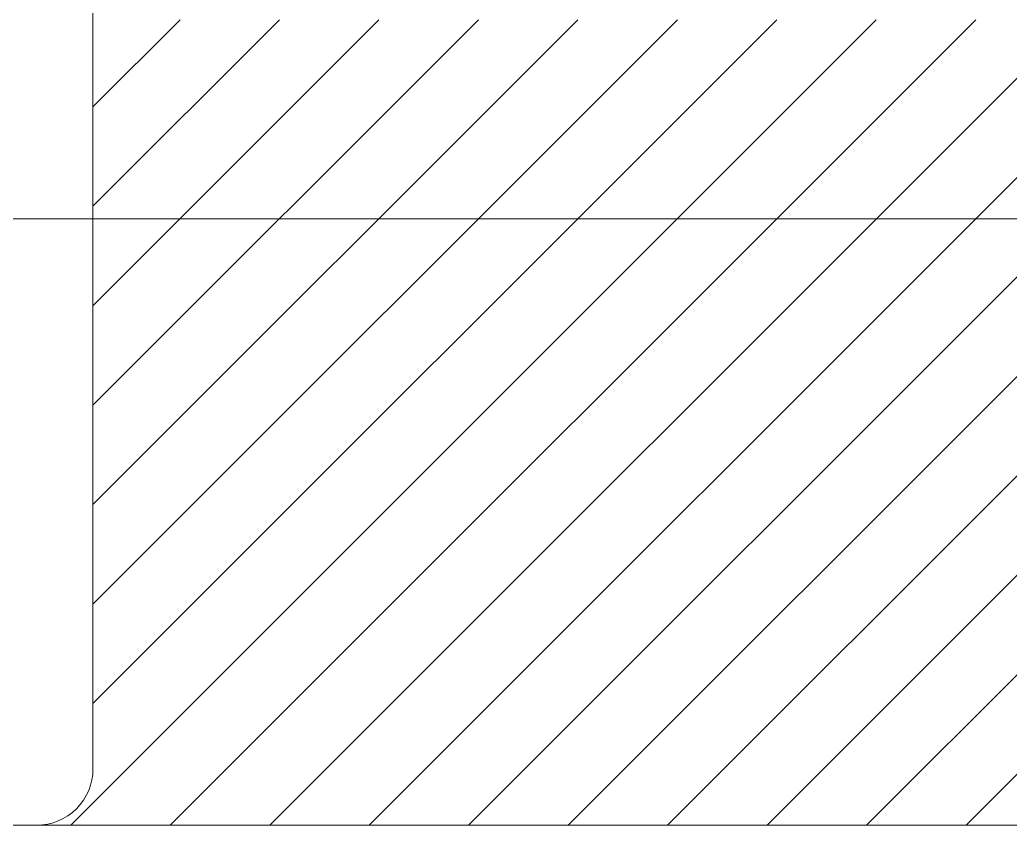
# Model space of a CAD drawing. Header units: inches. Extents: x 384 to 1427, y -468 to -47.
# Drawn here: x 469.49 to 478.29, y -359.93 to -352.61 of the extents above; entities that cross this region are included whole.
import ezdxf

# ---------------------------------------------------------------- set-up
doc = ezdxf.new("R2010")
doc.units = ezdxf.units.IN
doc.header["$LTSCALE"] = 1.21
doc.header["$MEASUREMENT"] = 0
doc.layers.add('FPC', color=40, linetype='CONTINUOUS', lineweight=20)
doc.layers.add('标 注', color=3, linetype='CONTINUOUS')

msp = doc.modelspace()

# ---------------------------------------------------------------- hatches: boundary and pattern name
at = {"layer": '标 注', "lineweight": 5}
h = msp.add_hatch(dxfattribs=at)
h.set_pattern_fill('ANSI31', color=0, scale=5)
h.set_pattern_definition([(45, (-356.2716, -89.9675), (-0.44194174, 0.44194174), [])])
h.paths.add_polyline_path([(498.0449, -359.7639), (498.0449, -354.8759), (470.1449, -354.8759), (470.1449, -359.2639, -0.414214), (469.6449, -359.7639)])
h.paths.add_polyline_path([(498.0449, -354.8759), (498.0449, -352.6059), (470.1449, -352.6059), (470.1449, -354.8759)])
h.paths.add_polyline_path([(481.7118, -357.7949), (486.4785, -357.7949), (486.4785, -355.8727), (481.7118, -355.8727)], flags=24)

# ---------------------------------------------------------------- linework, layer by layer
at = {"layer": 'FPC', "color": 0, "lineweight": 5}
msp.add_line((462.1061, -354.3759), (506.1112, -354.3759), dxfattribs=at)
at = {"layer": '标 注', "color": 0, "lineweight": 5}
msp.add_line((469.6449, -359.7639), (498.0449, -359.7639), dxfattribs=at)
at = {"layer": '标 注', "color": 30, "lineweight": 5}
msp.add_lwpolyline([(497.5449, -379.2659), (429.5828, -379.2659, -0.414214), (429.3828, -379.0659), (429.3828, -363.9659, -0.414214), (429.5828, -363.7659), (459.3737, -363.7659, 0.277102), (460.2562, -363.2361), (461.8238, -360.2937, -0.277102), (462.7064, -359.7639), (469.6449, -359.7639, 0.414214), (470.1449, -359.2639), (470.1449, -352.0059), (498.0449, -352.0059), (498.0449, -378.7659, -0.414214)], format="xyb", close=True, dxfattribs=at)

doc.saveas('drawing.dxf')
